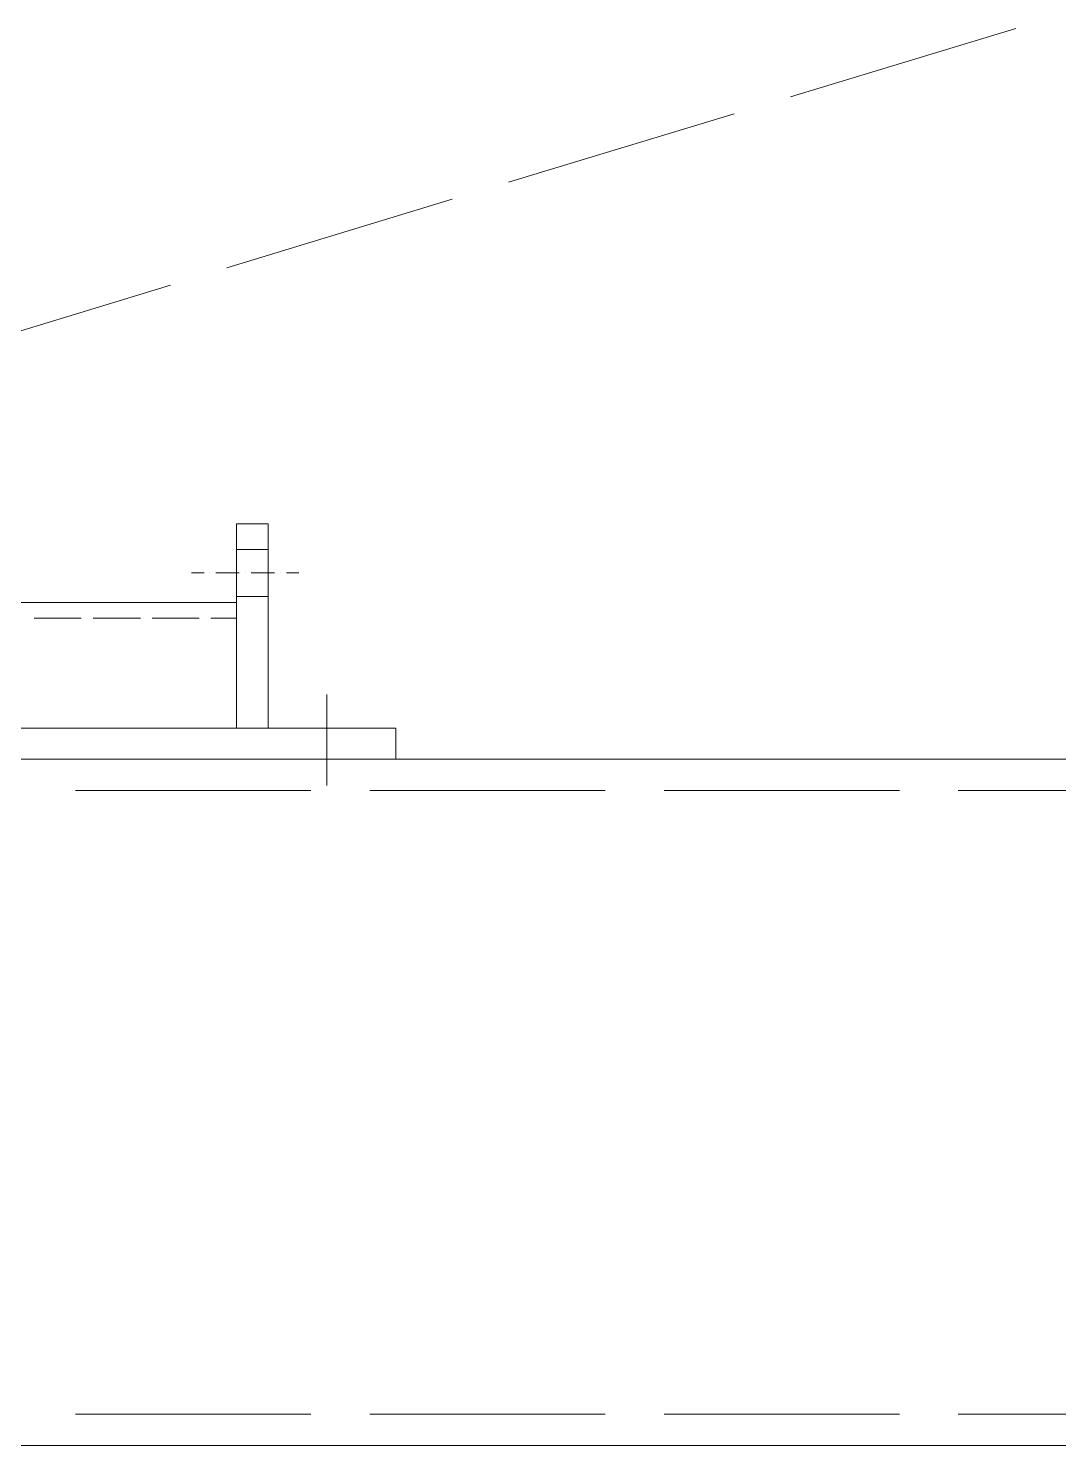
# Model space of a CAD drawing. Header units: millimetres. Extents: x 163705 to 1616509, y 81827 to 302547.
# Drawn here: x 1441512 to 1442037, y 145113 to 145835 of the extents above; entities that cross this region are included whole.
import ezdxf

# ---------------------------------------------------------------- set-up
doc = ezdxf.new("R2010")
doc.units = ezdxf.units.MM
doc.header["$LTSCALE"] = 10
doc.linetypes.add('ACAD_ISO02W100', pattern=[15, 12, -3])
doc.linetypes.add('CENTER2', pattern=[28.575, 19.05, -3.175, 3.175, -3.175])
for name, color, linetype, lineweight in [('1-中心线', 1, 'CENTER2', 0), ('1-虚线', 8, 'ACAD_ISO02W100', 0), ('1-设备轮廓', 2, 'Continuous', 18), ('1-钢构', 6, 'Continuous', 0)]:
    doc.layers.add(name, color=color, linetype=linetype, lineweight=lineweight)

# ---------------------------------------------------------------- blocks, each defined once
blk = doc.blocks.new('*U880')
for p, q in [((0, 350), (3700, 350)), ((0, 0), (3700, 0))]:
    blk.add_line(p, q)
at = {"layer": '1-虚线'}
for p, q in [((0, 334), (3700, 334)), ((0, 16), (3700, 16))]:
    blk.add_line(p, q, dxfattribs=at)
blk = doc.blocks.new('PE400X600-正视图')
for points in [[(1052.02, 406.52), (1166.87, 441.42)], [(908.26, 362.93), (1023.31, 397.84)], [(764.7, 319.35), (879.54, 354.25)], [(621.13, 275.55), (735.98, 310.46)], [(769.65, 84.69), (769.65, 188.8), (785.76, 188.8), (785.76, 84.69)], [(769.65, 175.78), (785.76, 175.78)], [(769.65, 151.82), (785.76, 151.82)], [(65.07, 84.69), (65.07, 148.73), (769.65, 148.73)], [(666.58, 140.67), (690.54, 140.67)], [(696.53, 140.67), (720.7, 140.67)], [(726.69, 140.67), (750.65, 140.67)], [(756.64, 140.67), (769.65, 140.67)]]:
    blk.add_lwpolyline(points)
blk.add_lwpolyline([(850.83, 84.69), (850.83, 68.79), (0, 68.79), (0, 84.69)], close=True)
at = {"layer": '1-中心线'}
for points in [[(746.72, 163.8), (753.13, 163.8)], [(756.02, 163.8), (756.02, 163.8)], [(759.12, 163.8), (771.1, 163.8)], [(774.2, 163.8), (774.2, 163.8)], [(777.09, 163.8), (789.07, 163.8)], [(792.17, 163.8), (792.17, 163.8)], [(795.06, 163.8), (801.46, 163.8)], [(815.72, 55.36), (815.72, 101.84)]]:
    blk.add_lwpolyline(points, dxfattribs=at)

msp = doc.modelspace()

# ---------------------------------------------------------------- block references
at = {"layer": '1-设备轮廓'}
msp.add_blockref('PE400X600-正视图', (1440848.108, 145393.846), dxfattribs=at)
at = {"layer": '1-钢构'}
msp.add_blockref('*U880', (1440035.648, 145112.632), dxfattribs=at)

doc.saveas('drawing.dxf')
